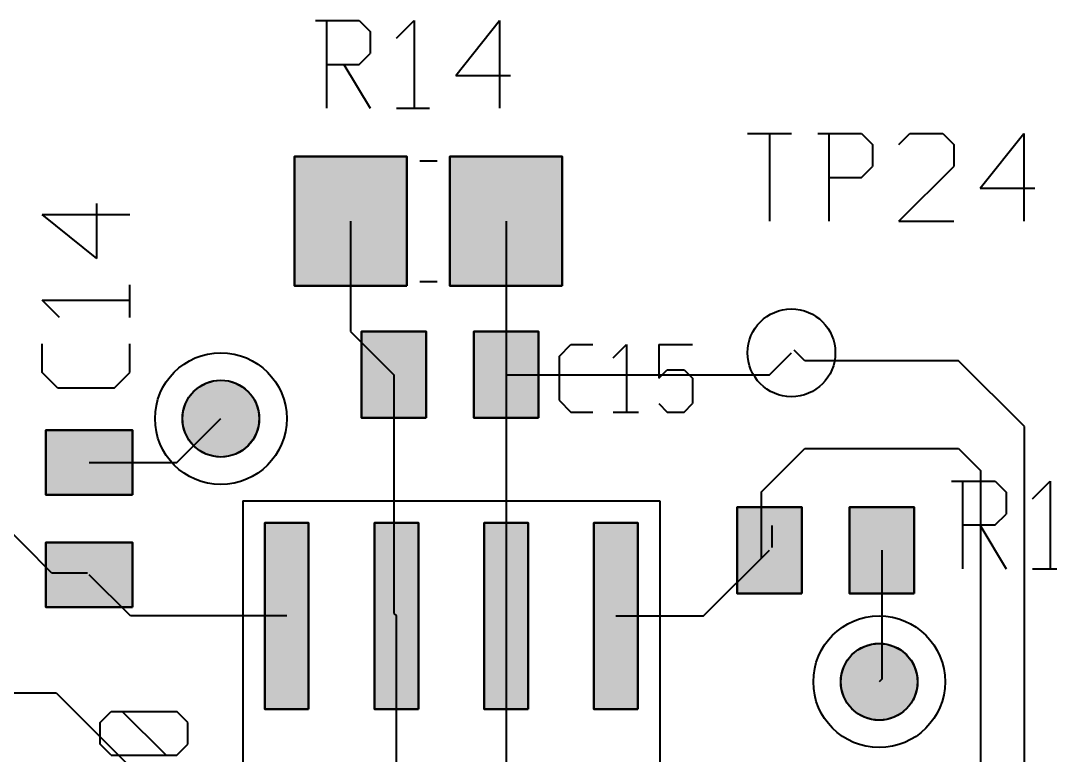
# Model space of a CAD drawing. Header units: millimetres. Extents: x 3 to 131, y 2 to 65.
# Drawn here: x 75.67 to 87.59, y 40.51 to 49.02 of the extents above; entities that cross this region are included whole.
import ezdxf

# ---------------------------------------------------------------- set-up
doc = ezdxf.new("R2010")
doc.units = ezdxf.units.MM
for name, color, linetype in [('bottom_copper', 7, 'Continuous'), ('drill_plated', 7, 'Continuous'), ('top_copper', 7, 'Continuous'), ('top_silk', 7, 'Continuous')]:
    doc.layers.add(name, color=color, linetype=linetype)

msp = doc.modelspace()

# ---------------------------------------------------------------- hatches: boundary and pattern name
at = {"layer": 'bottom_copper', "lineweight": 40}
for points in [[(78.424, 44.328), (78.398, 44.244), (78.357, 44.168), (78.302, 44.1), (78.235, 44.045), (78.158, 44.004), (78.075, 43.979), (77.988, 43.97), (77.901, 43.979), (77.818, 44.004), (77.741, 44.045), (77.673, 44.1), (77.618, 44.168), (77.577, 44.244), (77.552, 44.328), (77.543, 44.415), (77.552, 44.501), (77.577, 44.585), (77.618, 44.662), (77.673, 44.729), (77.741, 44.784), (77.818, 44.825), (77.901, 44.851), (77.988, 44.859), (78.075, 44.851), (78.158, 44.825), (78.235, 44.784), (78.302, 44.729), (78.357, 44.662), (78.398, 44.585), (78.424, 44.501), (78.432, 44.415), (78.424, 44.328)], [(86.044, 41.28), (86.018, 41.196), (85.977, 41.12), (85.922, 41.052), (85.855, 40.997), (85.778, 40.956), (85.695, 40.931), (85.608, 40.922), (85.521, 40.931), (85.438, 40.956), (85.361, 40.997), (85.293, 41.052), (85.238, 41.12), (85.197, 41.196), (85.172, 41.28), (85.163, 41.367), (85.172, 41.453), (85.197, 41.537), (85.238, 41.614), (85.293, 41.681), (85.361, 41.736), (85.438, 41.777), (85.521, 41.803), (85.608, 41.811), (85.695, 41.803), (85.778, 41.777), (85.855, 41.736), (85.922, 41.681), (85.977, 41.614), (86.018, 41.537), (86.044, 41.453), (86.052, 41.367), (86.044, 41.28)]]:
    msp.add_hatch(color=7, dxfattribs=at).paths.add_polyline_path(points, flags=0)
at = {"layer": 'drill_plated', "lineweight": 40}
for points in [[(78.424, 44.328), (78.398, 44.244), (78.357, 44.168), (78.302, 44.1), (78.235, 44.045), (78.158, 44.004), (78.075, 43.979), (77.988, 43.97), (77.901, 43.979), (77.818, 44.004), (77.741, 44.045), (77.673, 44.1), (77.618, 44.168), (77.577, 44.244), (77.552, 44.328), (77.543, 44.415), (77.552, 44.501), (77.577, 44.585), (77.618, 44.662), (77.673, 44.729), (77.741, 44.784), (77.818, 44.825), (77.901, 44.851), (77.988, 44.859), (78.075, 44.851), (78.158, 44.825), (78.235, 44.784), (78.302, 44.729), (78.357, 44.662), (78.398, 44.585), (78.424, 44.501), (78.432, 44.415), (78.424, 44.328)], [(86.044, 41.28), (86.018, 41.196), (85.977, 41.12), (85.922, 41.052), (85.855, 40.997), (85.778, 40.956), (85.695, 40.931), (85.608, 40.922), (85.521, 40.931), (85.438, 40.956), (85.361, 40.997), (85.293, 41.052), (85.238, 41.12), (85.197, 41.196), (85.172, 41.28), (85.163, 41.367), (85.172, 41.453), (85.197, 41.537), (85.238, 41.614), (85.293, 41.681), (85.361, 41.736), (85.438, 41.777), (85.521, 41.803), (85.608, 41.811), (85.695, 41.803), (85.778, 41.777), (85.855, 41.736), (85.922, 41.681), (85.977, 41.614), (86.018, 41.537), (86.044, 41.453), (86.052, 41.367), (86.044, 41.28)]]:
    msp.add_hatch(color=7, dxfattribs=at).paths.add_polyline_path(points, flags=0)
at = {"layer": 'top_copper', "lineweight": 40}
for points in [[(80.14, 45.951), (78.84, 45.951), (78.84, 47.45), (80.14, 47.45), (80.14, 45.951)], [(81.94, 45.951), (80.64, 45.951), (80.64, 47.45), (81.94, 47.45), (81.94, 45.951)], [(80.365, 44.423), (79.615, 44.423), (79.615, 45.422), (80.365, 45.422), (80.365, 44.423)], [(81.665, 44.423), (80.915, 44.423), (80.915, 45.422), (81.665, 45.422), (81.665, 44.423)], [(78.424, 44.328), (78.398, 44.244), (78.357, 44.168), (78.302, 44.1), (78.235, 44.045), (78.158, 44.004), (78.075, 43.979), (77.988, 43.97), (77.901, 43.979), (77.818, 44.004), (77.741, 44.045), (77.673, 44.1), (77.618, 44.168), (77.577, 44.244), (77.552, 44.328), (77.543, 44.415), (77.552, 44.501), (77.577, 44.585), (77.618, 44.662), (77.673, 44.729), (77.741, 44.784), (77.818, 44.825), (77.901, 44.851), (77.988, 44.859), (78.075, 44.851), (78.158, 44.825), (78.235, 44.784), (78.302, 44.729), (78.357, 44.662), (78.398, 44.585), (78.424, 44.501), (78.432, 44.415), (78.424, 44.328)], [(76.964, 43.532), (75.964, 43.532), (75.964, 44.282), (76.964, 44.282), (76.964, 43.532)], [(84.713, 42.391), (83.963, 42.391), (83.963, 43.391), (84.713, 43.391), (84.713, 42.391)], [(86.013, 42.391), (85.263, 42.391), (85.263, 43.391), (86.013, 43.391), (86.013, 42.391)], [(79.004, 41.049), (78.496, 41.049), (78.496, 43.208), (79.004, 43.208), (79.004, 41.049)], [(80.274, 41.049), (79.766, 41.049), (79.766, 43.208), (80.274, 43.208), (80.274, 41.049)], [(81.544, 41.049), (81.036, 41.049), (81.036, 43.208), (81.544, 43.208), (81.544, 41.049)], [(82.814, 41.049), (82.306, 41.049), (82.306, 43.208), (82.814, 43.208), (82.814, 41.049)], [(76.964, 42.232), (75.964, 42.232), (75.964, 42.981), (76.964, 42.981), (76.964, 42.232)], [(86.044, 41.28), (86.018, 41.196), (85.977, 41.12), (85.922, 41.052), (85.855, 40.997), (85.778, 40.956), (85.695, 40.931), (85.608, 40.922), (85.521, 40.931), (85.438, 40.956), (85.361, 40.997), (85.293, 41.052), (85.238, 41.12), (85.197, 41.196), (85.172, 41.28), (85.163, 41.367), (85.172, 41.453), (85.197, 41.537), (85.238, 41.614), (85.293, 41.681), (85.361, 41.736), (85.438, 41.777), (85.521, 41.803), (85.608, 41.811), (85.695, 41.803), (85.778, 41.777), (85.855, 41.736), (85.922, 41.681), (85.977, 41.614), (86.018, 41.537), (86.044, 41.453), (86.052, 41.367), (86.044, 41.28)]]:
    msp.add_hatch(color=7, dxfattribs=at).paths.add_polyline_path(points, flags=0)

# ---------------------------------------------------------------- linework, layer by layer
at = {"layer": 'bottom_copper', "color": 7, "lineweight": 40}
for points in [[(78.424, 44.328), (78.398, 44.244), (78.357, 44.168), (78.302, 44.1), (78.235, 44.045), (78.158, 44.004), (78.075, 43.979), (77.988, 43.97), (77.901, 43.979), (77.818, 44.004), (77.741, 44.045), (77.673, 44.1), (77.618, 44.168), (77.577, 44.244), (77.552, 44.328), (77.543, 44.415), (77.552, 44.501), (77.577, 44.585), (77.618, 44.662), (77.673, 44.729), (77.741, 44.784), (77.818, 44.825), (77.901, 44.851), (77.988, 44.859), (78.075, 44.851), (78.158, 44.825), (78.235, 44.784), (78.302, 44.729), (78.357, 44.662), (78.398, 44.585), (78.424, 44.501), (78.432, 44.415), (78.424, 44.328)], [(86.044, 41.28), (86.018, 41.196), (85.977, 41.12), (85.922, 41.052), (85.855, 40.997), (85.778, 40.956), (85.695, 40.931), (85.608, 40.922), (85.521, 40.931), (85.438, 40.956), (85.361, 40.997), (85.293, 41.052), (85.238, 41.12), (85.197, 41.196), (85.172, 41.28), (85.163, 41.367), (85.172, 41.453), (85.197, 41.537), (85.238, 41.614), (85.293, 41.681), (85.361, 41.736), (85.438, 41.777), (85.521, 41.803), (85.608, 41.811), (85.695, 41.803), (85.778, 41.777), (85.855, 41.736), (85.922, 41.681), (85.977, 41.614), (86.018, 41.537), (86.044, 41.453), (86.052, 41.367), (86.044, 41.28)]]:
    msp.add_lwpolyline(points, close=True, dxfattribs=at)
for centre, major_axis in [((77.988, 44.415), (0.762, 0)), ((77.988, 44.415), (0.445, 0)), ((85.608, 41.367), (0.762, 0)), ((85.608, 41.367), (0.445, 0))]:
    msp.add_ellipse(centre, major_axis=major_axis, ratio=1, dxfattribs=at)
at = {"layer": 'drill_plated', "color": 7, "lineweight": 40}
for points in [[(78.424, 44.328), (78.398, 44.244), (78.357, 44.168), (78.302, 44.1), (78.235, 44.045), (78.158, 44.004), (78.075, 43.979), (77.988, 43.97), (77.901, 43.979), (77.818, 44.004), (77.741, 44.045), (77.673, 44.1), (77.618, 44.168), (77.577, 44.244), (77.552, 44.328), (77.543, 44.415), (77.552, 44.501), (77.577, 44.585), (77.618, 44.662), (77.673, 44.729), (77.741, 44.784), (77.818, 44.825), (77.901, 44.851), (77.988, 44.859), (78.075, 44.851), (78.158, 44.825), (78.235, 44.784), (78.302, 44.729), (78.357, 44.662), (78.398, 44.585), (78.424, 44.501), (78.432, 44.415), (78.424, 44.328)], [(86.044, 41.28), (86.018, 41.196), (85.977, 41.12), (85.922, 41.052), (85.855, 40.997), (85.778, 40.956), (85.695, 40.931), (85.608, 40.922), (85.521, 40.931), (85.438, 40.956), (85.361, 40.997), (85.293, 41.052), (85.238, 41.12), (85.197, 41.196), (85.172, 41.28), (85.163, 41.367), (85.172, 41.453), (85.197, 41.537), (85.238, 41.614), (85.293, 41.681), (85.361, 41.736), (85.438, 41.777), (85.521, 41.803), (85.608, 41.811), (85.695, 41.803), (85.778, 41.777), (85.855, 41.736), (85.922, 41.681), (85.977, 41.614), (86.018, 41.537), (86.044, 41.453), (86.052, 41.367), (86.044, 41.28)]]:
    msp.add_lwpolyline(points, close=True, dxfattribs=at)
for centre in [(77.988, 44.415), (85.608, 41.367)]:
    msp.add_ellipse(centre, major_axis=(0.445, 0), ratio=1, dxfattribs=at)
at = {"layer": 'top_copper', "color": 7, "lineweight": 40}
for p, q in [((80.14, 47.45), (78.84, 47.45)), ((78.84, 47.45), (78.84, 45.951)), ((80.14, 45.951), (80.14, 47.45)), ((81.94, 47.45), (80.64, 47.45)), ((80.64, 47.45), (80.64, 45.951)), ((81.94, 45.951), (81.94, 47.45)), ((79.49, 46.701), (79.49, 45.422)), ((81.29, 46.701), (81.29, 40.351)), ((78.84, 45.951), (80.14, 45.951)), ((80.64, 45.951), (81.94, 45.951)), ((79.49, 45.422), (79.99, 44.923)), ((80.365, 45.422), (79.615, 45.422)), ((79.615, 45.422), (79.615, 44.423)), ((80.365, 44.423), (80.365, 45.422)), ((81.665, 45.422), (80.915, 45.422)), ((80.915, 45.422), (80.915, 44.423)), ((81.665, 44.423), (81.665, 45.422)), ((84.338, 44.923), (84.592, 45.177)), ((84.748, 45.085), (84.624, 45.209)), ((86.526, 45.085), (84.748, 45.085)), ((87.288, 44.323), (86.526, 45.085)), ((79.99, 44.923), (79.99, 42.159)), ((81.29, 44.923), (84.338, 44.923)), ((77.48, 43.907), (77.988, 44.415)), ((79.615, 44.423), (80.365, 44.423)), ((80.915, 44.423), (81.665, 44.423)), ((75.964, 44.282), (75.964, 43.532)), ((76.964, 44.282), (75.964, 44.282)), ((76.964, 43.532), (76.964, 44.282)), ((87.288, 34.67), (87.288, 44.323)), ((84.246, 43.567), (84.748, 44.069)), ((84.748, 44.069), (86.526, 44.069)), ((86.526, 44.069), (86.78, 43.815)), ((76.464, 43.907), (77.48, 43.907)), ((76.032, 42.625), (74.842, 43.815)), ((86.78, 43.815), (86.78, 33.908)), ((75.964, 43.532), (76.964, 43.532)), ((84.246, 42.799), (84.246, 43.567)), ((84.713, 43.391), (83.963, 43.391)), ((83.963, 43.391), (83.963, 42.391)), ((84.713, 42.391), (84.713, 43.391)), ((86.013, 43.391), (85.263, 43.391)), ((85.263, 43.391), (85.263, 42.391)), ((86.013, 42.391), (86.013, 43.391)), ((79.004, 43.208), (78.496, 43.208)), ((78.496, 43.208), (78.496, 41.049)), ((79.004, 41.049), (79.004, 43.208)), ((80.274, 43.208), (79.766, 43.208)), ((79.766, 43.208), (79.766, 41.049)), ((80.274, 41.049), (80.274, 43.208)), ((81.544, 43.208), (81.036, 43.208)), ((81.036, 43.208), (81.036, 41.049)), ((81.544, 41.049), (81.544, 43.208)), ((82.814, 43.208), (82.306, 43.208)), ((82.306, 43.208), (82.306, 41.049)), ((82.814, 41.049), (82.814, 43.208)), ((84.37, 42.923), (84.37, 43.177)), ((75.964, 42.981), (75.964, 42.232)), ((76.964, 42.981), (75.964, 42.981)), ((76.964, 42.232), (76.964, 42.981)), ((83.576, 42.129), (84.338, 42.891)), ((85.638, 42.891), (85.638, 41.397)), ((76.446, 42.625), (76.032, 42.625)), ((76.942, 42.129), (76.464, 42.607)), ((83.963, 42.391), (84.713, 42.391)), ((85.263, 42.391), (86.013, 42.391)), ((75.964, 42.232), (76.964, 42.232)), ((78.75, 42.129), (76.942, 42.129)), ((79.99, 42.159), (80.02, 42.129)), ((80.02, 40.351), (80.02, 42.129)), ((82.56, 42.129), (83.576, 42.129)), ((85.638, 41.397), (85.608, 41.367)), ((73.733, 41.24), (76.083, 41.24)), ((76.083, 41.24), (77.48, 39.843)), ((78.496, 41.049), (79.004, 41.049)), ((79.766, 41.049), (80.274, 41.049)), ((81.036, 41.049), (81.544, 41.049)), ((82.306, 41.049), (82.814, 41.049))]:
    msp.add_line(p, q, dxfattribs=at)
for points in [[(80.14, 45.951), (78.84, 45.951), (78.84, 47.45), (80.14, 47.45), (80.14, 45.951)], [(81.94, 45.951), (80.64, 45.951), (80.64, 47.45), (81.94, 47.45), (81.94, 45.951)], [(80.365, 44.423), (79.615, 44.423), (79.615, 45.422), (80.365, 45.422), (80.365, 44.423)], [(81.665, 44.423), (80.915, 44.423), (80.915, 45.422), (81.665, 45.422), (81.665, 44.423)], [(78.424, 44.328), (78.398, 44.244), (78.357, 44.168), (78.302, 44.1), (78.235, 44.045), (78.158, 44.004), (78.075, 43.979), (77.988, 43.97), (77.901, 43.979), (77.818, 44.004), (77.741, 44.045), (77.673, 44.1), (77.618, 44.168), (77.577, 44.244), (77.552, 44.328), (77.543, 44.415), (77.552, 44.501), (77.577, 44.585), (77.618, 44.662), (77.673, 44.729), (77.741, 44.784), (77.818, 44.825), (77.901, 44.851), (77.988, 44.859), (78.075, 44.851), (78.158, 44.825), (78.235, 44.784), (78.302, 44.729), (78.357, 44.662), (78.398, 44.585), (78.424, 44.501), (78.432, 44.415), (78.424, 44.328)], [(76.964, 43.532), (75.964, 43.532), (75.964, 44.282), (76.964, 44.282), (76.964, 43.532)], [(84.713, 42.391), (83.963, 42.391), (83.963, 43.391), (84.713, 43.391), (84.713, 42.391)], [(86.013, 42.391), (85.263, 42.391), (85.263, 43.391), (86.013, 43.391), (86.013, 42.391)], [(79.004, 41.049), (78.496, 41.049), (78.496, 43.208), (79.004, 43.208), (79.004, 41.049)], [(80.274, 41.049), (79.766, 41.049), (79.766, 43.208), (80.274, 43.208), (80.274, 41.049)], [(81.544, 41.049), (81.036, 41.049), (81.036, 43.208), (81.544, 43.208), (81.544, 41.049)], [(82.814, 41.049), (82.306, 41.049), (82.306, 43.208), (82.814, 43.208), (82.814, 41.049)], [(76.964, 42.232), (75.964, 42.232), (75.964, 42.981), (76.964, 42.981), (76.964, 42.232)], [(86.044, 41.28), (86.018, 41.196), (85.977, 41.12), (85.922, 41.052), (85.855, 40.997), (85.778, 40.956), (85.695, 40.931), (85.608, 40.922), (85.521, 40.931), (85.438, 40.956), (85.361, 40.997), (85.293, 41.052), (85.238, 41.12), (85.197, 41.196), (85.172, 41.28), (85.163, 41.367), (85.172, 41.453), (85.197, 41.537), (85.238, 41.614), (85.293, 41.681), (85.361, 41.736), (85.438, 41.777), (85.521, 41.803), (85.608, 41.811), (85.695, 41.803), (85.778, 41.777), (85.855, 41.736), (85.922, 41.681), (85.977, 41.614), (86.018, 41.537), (86.044, 41.453), (86.052, 41.367), (86.044, 41.28)]]:
    msp.add_lwpolyline(points, close=True, dxfattribs=at)
for centre, major_axis in [((84.592, 45.177), (0.508, 0)), ((77.988, 44.415), (0.762, 0)), ((77.988, 44.415), (0.445, 0)), ((85.608, 41.367), (0.762, 0)), ((85.608, 41.367), (0.445, 0))]:
    msp.add_ellipse(centre, major_axis=major_axis, ratio=1, dxfattribs=at)
at = {"layer": 'top_silk', "color": 7, "lineweight": 40}
for p, q in [((79.082, 49.025), (79.59, 49.025)), ((79.209, 49.025), (79.209, 48.009)), ((79.59, 49.025), (79.717, 48.898)), ((80.022, 48.822), (80.225, 49.025)), ((80.225, 49.025), (80.225, 48.009)), ((80.707, 48.39), (81.215, 49.025)), ((81.215, 49.025), (81.215, 48.009)), ((79.717, 48.898), (79.717, 48.644)), ((79.59, 48.517), (79.717, 48.644)), ((79.209, 48.517), (79.59, 48.517)), ((79.412, 48.517), (79.717, 48.009)), ((80.707, 48.39), (81.342, 48.39)), ((80.022, 48.009), (80.403, 48.009)), ((84.084, 47.717), (84.592, 47.717)), ((84.338, 47.717), (84.338, 46.701)), ((84.897, 47.717), (85.405, 47.717)), ((85.024, 47.717), (85.024, 46.701)), ((85.405, 47.717), (85.532, 47.59)), ((85.836, 47.59), (85.963, 47.717)), ((85.963, 47.717), (86.344, 47.717)), ((86.344, 47.717), (86.471, 47.59)), ((86.776, 47.082), (87.284, 47.717)), ((87.284, 47.717), (87.284, 46.701)), ((85.532, 47.59), (85.532, 47.336)), ((86.471, 47.59), (86.471, 47.336)), ((80.29, 47.4), (80.49, 47.4)), ((85.405, 47.209), (85.532, 47.336)), ((85.836, 46.701), (86.471, 47.336)), ((85.024, 47.209), (85.405, 47.209)), ((86.776, 47.082), (87.411, 47.082)), ((76.553, 46.271), (76.553, 46.906)), ((76.553, 46.271), (75.918, 46.779)), ((75.918, 46.779), (76.934, 46.779)), ((85.836, 46.701), (86.471, 46.701)), ((76.934, 45.585), (76.934, 45.966)), ((80.29, 46.001), (80.49, 46.001)), ((76.121, 45.585), (75.918, 45.788)), ((75.918, 45.788), (76.934, 45.788)), ((75.918, 44.95), (75.918, 45.281)), ((76.934, 44.95), (76.934, 45.281)), ((81.902, 45.136), (82.039, 45.273)), ((82.039, 45.273), (82.293, 45.273)), ((82.528, 45.117), (82.684, 45.273)), ((82.684, 45.273), (82.684, 44.491)), ((83.056, 45.273), (83.447, 45.273)), ((83.056, 45.273), (83.056, 44.882)), ((81.902, 45.136), (81.902, 44.628)), ((76.096, 44.773), (75.918, 44.95)), ((76.756, 44.773), (76.934, 44.95)), ((83.056, 44.882), (83.153, 44.98)), ((83.153, 44.98), (83.349, 44.98)), ((83.349, 44.98), (83.447, 44.882)), ((83.447, 44.882), (83.447, 44.589)), ((76.096, 44.773), (76.756, 44.773)), ((81.902, 44.628), (82.039, 44.491)), ((83.056, 44.589), (83.153, 44.491)), ((83.349, 44.491), (83.447, 44.589)), ((82.039, 44.491), (82.293, 44.491)), ((82.528, 44.491), (82.821, 44.491)), ((83.153, 44.491), (83.349, 44.491)), ((86.444, 43.691), (86.952, 43.691)), ((86.571, 43.691), (86.571, 42.675)), ((86.952, 43.691), (87.079, 43.564)), ((87.383, 43.487), (87.587, 43.691)), ((87.587, 43.691), (87.587, 42.675)), ((87.079, 43.564), (87.079, 43.31)), ((78.242, 43.462), (83.068, 43.462)), ((78.242, 43.462), (78.242, 40.16)), ((83.068, 43.462), (83.068, 35.588)), ((86.952, 43.183), (87.079, 43.31)), ((86.571, 43.183), (86.952, 43.183)), ((86.774, 43.183), (87.079, 42.675)), ((87.383, 42.675), (87.764, 42.675)), ((76.591, 40.897), (76.718, 41.024)), ((76.718, 41.024), (77.48, 41.024)), ((77.353, 40.516), (76.845, 41.024)), ((77.607, 40.897), (77.48, 41.024)), ((76.591, 40.643), (76.591, 40.897)), ((77.607, 40.643), (77.607, 40.897)), ((76.718, 40.516), (76.591, 40.643)), ((77.48, 40.516), (77.607, 40.643)), ((76.718, 40.516), (77.48, 40.516))]:
    msp.add_line(p, q, dxfattribs=at)

doc.saveas('drawing.dxf')
